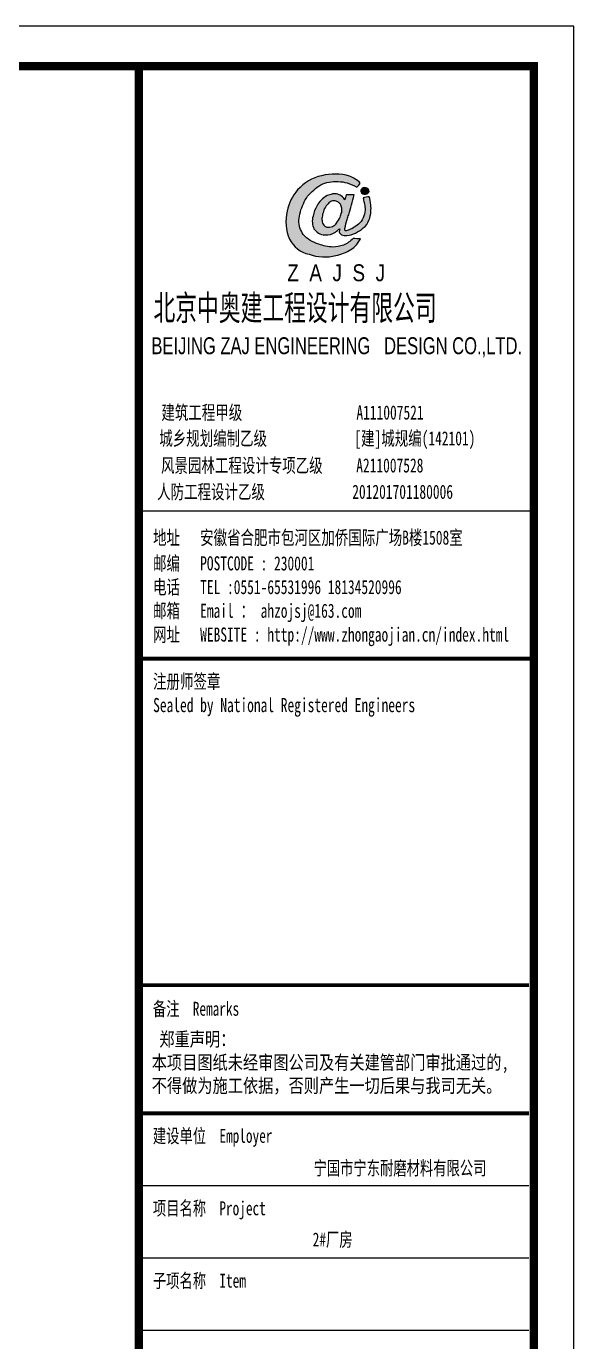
# Model space of a CAD drawing. Extents: x -33967 to 1773478, y -1022458 to -784650.
# Drawn here: x 880698 to 894415, y -849307 to -816327 of the extents above; entities that cross this region are included whole.
import ezdxf
from ezdxf.enums import TextEntityAlignment as Align

# ---------------------------------------------------------------- set-up
doc = ezdxf.new("R2010")
doc.units = 0
doc.header["$LTSCALE"] = 1000
doc.header["$MEASUREMENT"] = 0
doc.layers.add('PUB_TITLE', color=4, linetype='Continuous')
doc.layers.add('图签', color=3, linetype='Continuous')
doc.styles.add('_gyy_title_Arial', font='arial.ttf', dxfattribs={"width": 0.7})
doc.styles.add('_gyy_title_ST', font='', dxfattribs={"width": 0.8})
doc.styles.add('HZ', font='txt.shx', dxfattribs={"width": 0.8, "bigfont": '000hztxt.shx'})
doc.styles.get('_gyy_title_ST').set_extended_font_data('SimSun')

# ---------------------------------------------------------------- blocks, each defined once
blk = doc.blocks.new('dd')
at = {"layer": '图签'}
h = blk.add_hatch(color=5, dxfattribs=at)
h.set_gradient(color1=(0, 0, 255), color2=(36, 36, 255), one_color=1, tint=0.57)
h.paths.add_polyline_path([(452, 1270, -0.093206), (531, 1562, -0.136321), (716, 1807, -0.161039), (988, 1948, -0.108591), (1307, 1935, -0.049497), (1479, 1861, 0.062627), (1539, 1932, 0.094388), (1351, 2056, 0.136326), (854, 2062, 0.161722), (430, 1810, 0.133661), (243, 1435, 0.158414), (286, 937, 0.22517), (632, 669, 0.138663), (1107, 646, 0.074676), (1375, 753, 0.125344), (1543, 944, 0.006312), (1413, 948, -0.090385), (1244, 833, -0.096745), (1053, 797, -0.073845), (803, 850, -0.140868), (530, 1020, -0.160753)])
h = blk.add_hatch(color=5, dxfattribs=at)
h.set_gradient(color1=(0, 0, 255), color2=(36, 36, 255), one_color=1, tint=0.57)
h.paths.add_polyline_path([(1306, 1289, 0.011169), (1334, 1370, 0.005807), (1431, 1724, 0.01105), (1292, 1724, 0.016796), (1267, 1634, 0.125943), (1203, 1704, 0.083806), (1120, 1739, 0.082879), (1047, 1739, -0.008503), (952, 1710, 0.060057), (844, 1628, 0.086078), (774, 1532, 0.099424), (705, 1347, 0.12153), (690, 1225, 0.102644), (719, 1122, 0.056648), (797, 1042, 0.092914), (913, 1013, 0.194578), (1098, 1064, -0.002562), (1175, 1122, 0.064354), (1167, 1068, 0.172385), (1207, 1017, 0.105458), (1300, 1002, 0.086567), (1454, 1046, 0.047674), (1592, 1136, 0.166359), (1692, 1274, 0.096748), (1728, 1431, 0.03151), (1728, 1548, 0.041815), (1700, 1691, 0.007654), (1588, 1673, -0.009919), (1610, 1585, -0.068269), (1624, 1482, -0.105336), (1605, 1352, -0.14652), (1528, 1223, -0.070486), (1434, 1151, -0.077937), (1341, 1103, -0.127098), (1272, 1084, -0.114215), (1267, 1129, -0.007609)])
h.paths.add_polyline_path([(865, 1245, -0.099994), (863, 1328, -0.050974), (888, 1427, -0.120527), (938, 1529, -0.043888), (1002, 1595, -0.08446), (1063, 1619, -0.147309), (1127, 1607, -0.037474), (1177, 1572, -0.06931), (1209, 1507, -0.067662), (1213, 1431, -0.02676), (1211, 1413, 0.017209), (1183, 1329, -0.048815), (1120, 1223, -0.139096), (1046, 1163, -0.097991), (944, 1153, -0.085394), (909, 1169, -0.149141)], flags=16)
h = blk.add_hatch(color=1, dxfattribs=at)
h.set_gradient(color1=(255, 0, 0), color2=(255, 0, 0), tint=0.57)
h.paths.add_polyline_path([(1557, 1818, 0.386553), (1564, 1757, 0.170676), (1604, 1736, 0.082224), (1657, 1743, 0.087509), (1686, 1766, 0.264235), (1694, 1804, 0.244333), (1636, 1850, 0.30271)])
blk.add_lwpolyline([(1539, 1932, 0.094388), (1351, 2056, 0.136326), (854, 2062, 0.161722), (430, 1810, 0.133661), (243, 1435, 0.158414), (286, 937, 0.22517), (632, 669, 0.138663), (1107, 646, 0.074676), (1375, 753, 0.125344), (1543, 944, 0.006312), (1413, 948, -0.090385), (1244, 833, -0.096745), (1053, 797, -0.073845), (803, 850, -0.140868), (530, 1020, -0.160753), (452, 1270, -0.093206), (531, 1562, -0.136321), (716, 1807, -0.161039), (988, 1948, -0.108591), (1307, 1935, -0.049497), (1479, 1861, 0.062627)], format="xyb", close=True, dxfattribs=at)
for points in [[(1431, 1724, 0.011041), (1292, 1724, 0.016796), (1267, 1634, 0.125943), (1203, 1704, 0.083806), (1120, 1739, 0.082879), (1047, 1739, -0.008503), (952, 1710, 0.060057), (844, 1628, 0.086078), (774, 1532, 0.099424), (705, 1347, 0.12153), (690, 1225, 0.102644), (719, 1122, 0.056648), (797, 1042, 0.092914), (913, 1013, 0.194578), (1098, 1064, -0.002562), (1175, 1122, 0.064354), (1167, 1068, 0.172385), (1207, 1017, 0.105458), (1300, 1002, 0.086567), (1454, 1046, 0.047674), (1592, 1136, 0.166359), (1692, 1274, 0.096748), (1728, 1431, 0.03151), (1728, 1548, 0.041815), (1700, 1691, 0.007654), (1588, 1673, -0.009919), (1610, 1585, -0.068269), (1624, 1482, -0.105336), (1605, 1352, -0.14652), (1528, 1223, -0.070486), (1434, 1151, -0.077937), (1341, 1103, -0.127098), (1272, 1084, -0.114215), (1267, 1129, -0.007609), (1306, 1289, 0.011169), (1334, 1370, 0.005782), (1430, 1722, 0.069025)], [(1694, 1804, 0.243958), (1636, 1850, 0.303117), (1557, 1818, 0.386553), (1564, 1757, 0.170676), (1604, 1736, 0.082224), (1657, 1743, 0.087509), (1686, 1766, 0.264235), (1694, 1804, -7.823139)], [(1213, 1431, 0.067662), (1209, 1507, 0.06931), (1177, 1572, 0.037474), (1127, 1607, 0.147309), (1063, 1619, 0.08446), (1002, 1595, 0.043888), (938, 1529, 0.120527), (888, 1427, 0.050974), (863, 1328, 0.099994), (865, 1245, 0.149141), (909, 1169, 0.085394), (944, 1153, 0.097991), (1046, 1163, 0.139096), (1120, 1223, 0.048815), (1183, 1329, -0.017209), (1211, 1413, 0.02676), (1213, 1431, 0.441273)]]:
    blk.add_lwpolyline(points, format="xyb", dxfattribs=at)
at = {"insert": (246, 492), "char_height": 300, "width": 8000, "attachment_point": 1, "style": 'HZ'}
blk.add_mtext('{\\fArial|b0|i0|c0|p32;Z  A  J  S  J}', dxfattribs=at)

msp = doc.modelspace()

# ---------------------------------------------------------------- linework, layer by layer
at = {"layer": 'PUB_TITLE'}
for p, q in [((883516.5, -828472.8), (893415.5, -828472.8)), ((893293.4, -840367.9), (883516.5, -840367.9)), ((893293.4, -845396.1), (883516.5, -845396.1)), ((893293.4, -847211.8), (883516.5, -847211.8)), ((893293.4, -849027.5), (883516.5, -849027.5))]:
    msp.add_line(p, q, dxfattribs=at)
msp.add_lwpolyline([(810415.5, -875726.8), (894415.5, -875726.8), (894415.5, -816326.8), (810415.5, -816326.8)], close=True, dxfattribs=at)
at = {"layer": 'PUB_TITLE', "const_width": 212.1}
for points in [[(813235.8, -874726.8), (893415.5, -874726.8), (893415.5, -817326.8), (813235.8, -817326.8)], [(883516.5, -817326.8), (893415.5, -817326.8), (893415.5, -874726.8), (883516.5, -874726.8)]]:
    msp.add_lwpolyline(points, close=True, dxfattribs=at)
at = {"layer": 'PUB_TITLE'}
for points, const_width in [([(883516.5, -832178.4), (893415.5, -832178.4)], 99), ([(883516.5, -840367.9), (893293.4, -840367.9)], 97.8), ([(883516.5, -843580.3), (893293.4, -843580.3)], 97.8)]:
    msp.add_lwpolyline(points, dxfattribs=dict(at, const_width=const_width))

# ---------------------------------------------------------------- block references
at = {"layer": '图签', "xscale": 1.414139999943435, "yscale": 1.414139999943435, "zscale": 1.414139999943435}
msp.add_blockref('dd', (886890.1, -822989.6), dxfattribs=at)

# ---------------------------------------------------------------- texts
at = {"color": 1, "insert": (883884.7, -823050.5), "char_height": 718.199, "width": 9393.636, "attachment_point": 1, "style": 'HZ'}
msp.add_mtext('北京中奥建工程设计有限公司', dxfattribs=at)
at = {"layer": 'PUB_TITLE', "width": 0.7}
for s, height, style, p in [('BEIJING ZAJ ENGINEERING   DESIGN CO.,LTD.', 424.242, '_gyy_title_Arial', (888477.6, -824547.8)), ('建筑工程甲级                 A111007521             ', 353.535, '_gyy_title_ST', (888463.4, -826186.1)), ('城乡规划编制乙级             [建]城规编(142101)', 353.535, '_gyy_title_ST', (887991.3, -826834.7)), ('风景园林工程设计专项乙级     A211007528           ', 353.535, '_gyy_title_ST', (888287.4, -827512.9)), ('人防工程设计乙级             201201701180006', 353.535, '_gyy_title_ST', (887684.5, -828174.5))]:
    msp.add_text(s, height=height, dxfattribs=dict(at, style=style)).set_placement(p, align=Align.CENTER)
at = {"layer": 'PUB_TITLE', "style": '_gyy_title_ST', "width": 0.7}
for s, height, p in [('地址   安徽省合肥市包河区加侨国际广场B楼1508室', 353.535, (883874.3, -829323.1)), ('邮编   POSTCODE : 230001', 353.535, (883874.3, -829968.8)), ('电话   TEL :0551-65531996 18134520996', 353.535, (883874.3, -830562.8)), ('邮箱   Email ： ahzojsj@163.com', 353.535, (883874.3, -831156.7)), ('网址   WEBSITE : http://www.zhongaojian.cn/index.html', 353.535, (883874.3, -831754.2)), ('注册师签章', 353.53, (883874.3, -832927.9)), ('Sealed by National Registered Engineers', 353.535, (883876.3, -833521.8)), ('备注  Remarks', 349.176, (883869.9, -841133.7)), ('建设单位  Employer', 349.176, (883869.9, -844320.6)), ('项目名称  Project', 349.176, (883869.9, -846136.3)), ('子项名称  Item', 349.18, (883869.9, -847952))]:
    msp.add_text(s, height=height, dxfattribs=at).set_placement(p)
at = {"layer": 'PUB_TITLE', "color": 2, "style": '_gyy_title_ST', "width": 0.7}
for s, height, p in [('宁国市宁东耐磨材料有限公司', 349.176, (890062.9, -844945.7)), ('2#厂房', 349.18, (888375.2, -846736.7))]:
    msp.add_text(s, height=height, dxfattribs=at).set_placement(p, align=Align.MIDDLE)
at = {"layer": 'PUB_TITLE', "insert": (883840.7, -841548.7), "char_height": 349.176, "width": 11173.63, "attachment_point": 1, "style": '_gyy_title_ST'}
msp.add_mtext(' 郑重声明：\\P本项目图纸未经审图公司及有关建管部门审批通过的,\\P不得做为施工依据，否则产生一切后果与我司无关。', dxfattribs=at)

doc.saveas('drawing.dxf')
